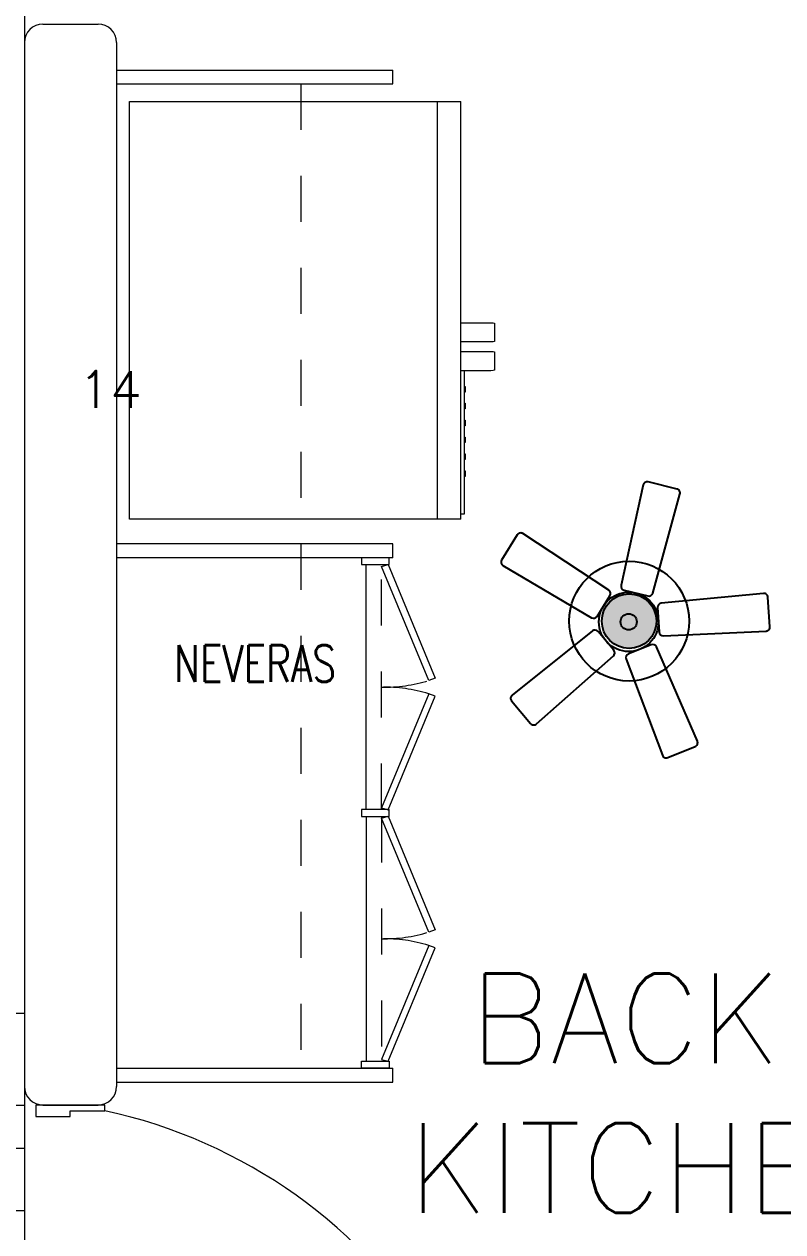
# Model space of a CAD drawing. Header units: metres. Extents: x 14 to 2416, y -346 to 476.
# Drawn here: x 43.951 to 45.6, y -220.816 to -218.19 of the extents above; entities that cross this region are included whole.
import ezdxf

# ---------------------------------------------------------------- set-up
doc = ezdxf.new("R2010")
doc.units = ezdxf.units.M
doc.linetypes.add('0', pattern=[0])
doc.linetypes.add('DASHED', pattern=[0.75, 0.5, -0.25])
doc.layers.get('0').update_dxf_attribs({"linetype": '0', "lineweight": 20})
for name, color, linetype, lineweight in [('01a_Mobiliario', 250, 'Continuous', 0), ('A-ANNO-TEXT', 20, 'Continuous', 13), ('A-DOOR', 35, 'Continuous', 5), ('A-WALL', 250, 'Continuous', 20), ('baños', 251, 'Continuous', 0), ('MOB FIJOS', 251, 'Continuous', 0), ('MOBILIARIOS', 252, 'Continuous', 0), ('piso', 253, 'Continuous', 0), ('PROYECCION', 9, 'DASHED', 0), ('textos', 7, 'Continuous', 0)]:
    doc.layers.add(name, color=color, linetype=linetype, lineweight=lineweight)
doc.layers.add('hatch piso', color=253, linetype='Continuous', lineweight=0, transparency=0.7)
for name, color, linetype in [('MAVA LUM', 1, 'Continuous'), ('MAVA Luminarias', 1, 'Continuous'), ('www.dwgautocad.com', 7, 'Continuous')]:
    doc.layers.add(name, color=color, linetype=linetype)
doc.styles.add('Arch-Dim', font='romans.shx', dxfattribs={"width": 0.75})
doc.styles.add('DIMTEXT', font='dim.shx', dxfattribs={"width": 0.75})
doc.styles.get("Standard").update_dxf_attribs({"font": 'arial.ttf', "height": 0.1875})

# ---------------------------------------------------------------- blocks, each defined once
blk = doc.blocks.new('puerta 1.00')
at = {"layer": 'A-DOOR'}
for p, q in [((-0.15, -0.0125), (-0.9369, -0.3949)), ((-0.1376, -0.038), (-0.15, -0.0125)), ((-0.1376, -0.038), (-0.9245, -0.4204)), ((-0.8946, -0.3743), (-0.8996, -0.3641)), ((-0.8777, -0.3661), (-0.8826, -0.3559)), ((-0.8653, -0.3916), (-0.8603, -0.4018)), ((-0.9369, -0.3949), (-0.9245, -0.4204)), ((-0.8822, -0.3998), (-0.8772, -0.4101))]:
    blk.add_line(p, q, dxfattribs=at)
for points in [[(-0.05, 0), (-0.05, -0.025), (-0.125, -0.025), (-0.125, -0.0125), (-0.2, -0.0125), (-0.2, 0), (-0.05, 0)], [(-0.05, -0.95), (-0.05, -0.925), (-0.125, -0.925), (-0.125, -0.9375), (-0.2, -0.9375), (-0.2, -0.95), (-0.05, -0.95)]]:
    blk.add_lwpolyline(points, dxfattribs=at)
blk.add_arc((0.0366, 0.1602), 1.1229, 211.1336, 257.8343, dxfattribs=at)
for points in [[(-0.8982, -0.3642), (-0.9033, -0.3642), (-0.912, -0.3591), (-0.917, -0.3504), (-0.917, -0.3403), (-0.912, -0.3316), (-0.9033, -0.3265), (-0.8932, -0.3265), (-0.8844, -0.3316), (-0.8794, -0.3403), (-0.8794, -0.3504), (-0.8844, -0.3591), (-0.8932, -0.3642), (-0.8982, -0.3642)], [(-0.8617, -0.4394), (-0.8667, -0.4394), (-0.8754, -0.4344), (-0.8805, -0.4256), (-0.8805, -0.4156), (-0.8754, -0.4068), (-0.8667, -0.4018), (-0.8566, -0.4018), (-0.8479, -0.4068), (-0.8428, -0.4156), (-0.8428, -0.4257), (-0.8479, -0.4344), (-0.8566, -0.4394), (-0.8617, -0.4394)]]:
    blk.add_open_spline(points, degree=2, dxfattribs=at)
blk = doc.blocks.new('PL BASE 1N NASAS 09')
at = {"layer": '01a_Mobiliario', "transparency": 33554684}
for p, q in [((-106.2311, -51.1997), (-105.6306, -51.1997)), ((-105.6306, -51.2297), (-105.6306, -51.1997)), ((-106.2311, -51.2297), (-105.6306, -51.2297)), ((-105.6306, -52.2298), (-106.2307, -52.2298)), ((-105.6306, -52.2598), (-105.6306, -52.2298)), ((-105.6306, -52.2598), (-106.2307, -52.2598)), ((-106.2311, -53.3697), (-105.6306, -53.3697)), ((-105.6306, -53.3997), (-105.6306, -53.3697)), ((-106.2311, -53.3997), (-105.6306, -53.3997))]:
    blk.add_line(p, q, dxfattribs=at)
at = {"layer": 'A-DOOR'}
for p, q in [((-111.7811, -53.2497), (-106.4311, -53.2497)), ((-111.7811, -53.4497), (-106.4311, -53.4497))]:
    blk.add_line(p, q, dxfattribs=at)
at = {"layer": 'A-WALL'}
for p, q in [((-106.3911, -51.0997), (-106.2711, -51.0997)), ((-106.4311, -51.1397), (-106.4311, -53.4097)), ((-106.2311, -51.1397), (-106.2311, -53.4097)), ((-106.3911, -53.4497), (-106.2711, -53.4497))]:
    blk.add_line(p, q, dxfattribs=at)
for centre, start, end in [((-106.3911, -51.1397), 90, 180), ((-106.2711, -51.1397), 0, 90), ((-106.3911, -53.4097), 180, 270), ((-106.2711, -53.4097), 270, 0)]:
    blk.add_arc(centre, 0.04, start, end, dxfattribs=at)
at = {"layer": 'MOB FIJOS'}
for points in [[(-105.6987, -52.2598), (-105.6987, -52.2748), (-105.6387, -52.2748), (-105.6387, -52.2598)], [(-105.655, -52.2791), (-105.6406, -52.2748), (-105.5383, -52.5217), (-105.5524, -52.5267)], [(-105.655, -52.8033), (-105.6406, -52.8076), (-105.5383, -52.5607), (-105.5524, -52.5557)], [(-105.6987, -52.8072), (-105.6987, -52.8222), (-105.6387, -52.8222), (-105.6387, -52.8072)], [(-105.655, -52.8261), (-105.6406, -52.8219), (-105.5383, -53.0688), (-105.5524, -53.0738)], [(-105.655, -53.3504), (-105.6406, -53.3547), (-105.5383, -53.1078), (-105.5524, -53.1028)], [(-105.6987, -53.3697), (-105.6987, -53.3547), (-105.6387, -53.3547), (-105.6387, -53.3697)]]:
    blk.add_lwpolyline(points, close=True, dxfattribs=at)
at = {"layer": 'piso'}
for p, q in [((-106.4311, -50.1097), (-106.4311, -51.1397)), ((-105.6887, -52.8072), (-105.6887, -52.2748)), ((-105.6887, -52.8222), (-105.6887, -53.3547)), ((-106.4311, -53.3797), (-106.4311, -54.4697))]:
    blk.add_line(p, q, dxfattribs=at)
at = {"layer": 'PROYECCION', "color": 252, "linetype": 'DASHED', "ltscale": 0.1}
for p, q in [((-105.8307, -51.2297), (-105.8307, -53.3697)), ((-105.6553, -52.8072), (-105.6553, -52.2748)), ((-105.6553, -52.8222), (-105.6553, -53.3547))]:
    blk.add_line(p, q, dxfattribs=at)
for centre, start, end in [((-105.6486, -52.2172), 268.8121, 287.2569), ((-105.6486, -52.8653), 72.7431, 91.1879), ((-105.6486, -52.7642), 268.8121, 287.2569), ((-105.6486, -53.4123), 72.7431, 91.1879)]:
    blk.add_arc(centre, 0.3241, start, end, dxfattribs=at)
at = {"layer": 'A-DOOR', "rotation": 180}
blk.add_blockref('puerta 1.00', (-106.4565, -54.3997), dxfattribs=at)
at = {"layer": 'baños', "linetype": 'Continuous'}
for tag, p in [('MODELNUMBER', (-121.6562, -54.8273)), ('TRADENAME', (-121.6562, -54.8273)), ('PRODUCT', (-121.6562, -54.8274)), ('MATERIAL', (-121.6562, -54.8274))]:
    blk.add_attdef(tag, p, '', height=0.0000254, rotation=359.9999, dxfattribs=at)
at = {"layer": 'textos'}
for s, insert, char_height, width, attachment_point in [('{\\Fromans|c0;14}', (-106.1764, -51.9341), 0.08, 3.386375, 9), ('{\\Fromans|c0; BACK\\PKITCHEN}', (-105.5977, -53.6839, -0.2245), 0.195, 3.404877, 7)]:
    blk.add_mtext(s, dxfattribs=dict(at, insert=insert, char_height=char_height, width=width, attachment_point=attachment_point))
at = {"layer": 'textos', "insert": (-106.1062, -52.45), "char_height": 0.08, "width": 26.65337, "attachment_point": 1, "style": 'Arch-Dim'}
blk.add_mtext('\\pt0.47299,2.32;NEVERAS', dxfattribs=at)
blk = doc.blocks.new('refrigerador 23 planta')
at = {"layer": 'www.dwgautocad.com', "color": 0, "linetype": 'Continuous', "lineweight": 0}
for p, q in [((8.8232, 1.2223), (8.8232, 1.9423)), ((8.8232, 1.9423), (9.7312, 1.9423)), ((9.7312, 1.9423), (9.7312, 1.2223)), ((9.7312, 1.2736), (8.8232, 1.2736)), ((8.8232, 1.2223), (9.7312, 1.2223)), ((8.8336, 1.2153), (8.8336, 1.2223)), ((9.1458, 1.2153), (8.8336, 1.2153)), ((8.916, 1.2128), (8.916, 1.2153)), ((8.9283, 1.2128), (8.916, 1.2128)), ((8.9283, 1.2153), (8.9283, 1.2128)), ((8.9527, 1.2128), (8.9527, 1.2153)), ((8.9649, 1.2128), (8.9527, 1.2128)), ((8.9649, 1.2153), (8.9649, 1.2128)), ((8.9894, 1.2128), (8.9894, 1.2153)), ((9.0016, 1.2128), (8.9894, 1.2128)), ((9.0016, 1.2153), (9.0016, 1.2128)), ((9.0261, 1.2128), (9.0261, 1.2153)), ((9.0383, 1.2128), (9.0261, 1.2128)), ((9.0383, 1.2153), (9.0383, 1.2128)), ((9.0628, 1.2128), (9.0628, 1.2153)), ((9.075, 1.2128), (9.0628, 1.2128)), ((9.075, 1.2153), (9.075, 1.2128)), ((9.0994, 1.2128), (9.0994, 1.2153)), ((9.1117, 1.2128), (9.0994, 1.2128)), ((9.1117, 1.2153), (9.1117, 1.2128)), ((9.1458, 1.1595), (9.1458, 1.2223)), ((9.1877, 1.2223), (9.1877, 1.201)), ((9.2082, 1.1621), (9.2082, 1.2223)), ((9.2501, 1.2223), (9.2501, 1.1573)), ((9.1877, 1.201), (9.1877, 1.1938)), ((9.1877, 1.1938), (9.1877, 1.1573)), ((9.1458, 1.1573), (9.1458, 1.1595)), ((9.1461, 1.1519), (9.1458, 1.1573)), ((9.1877, 1.1573), (9.1874, 1.1519)), ((9.2082, 1.1595), (9.2082, 1.1621)), ((9.2082, 1.1573), (9.2082, 1.1595)), ((9.2085, 1.1519), (9.2082, 1.1573)), ((9.2501, 1.1573), (9.2498, 1.1519)), ((9.147, 1.1491), (9.1461, 1.1519)), ((9.1865, 1.1491), (9.147, 1.1491)), ((9.1874, 1.1519), (9.1865, 1.1491)), ((9.2094, 1.1491), (9.2085, 1.1519)), ((9.2489, 1.1491), (9.2094, 1.1491)), ((9.2498, 1.1519), (9.2489, 1.1491))]:
    blk.add_line(p, q, dxfattribs=at)
blk = doc.blocks.new('PL MUEBLES 1N NASAS 09')
at = {"layer": 'hatch piso'}
h = blk.add_hatch(dxfattribs=at)
h.set_pattern_fill('AR-BRSTD', color=256, scale=0.002)
h.set_pattern_definition([(0, (-12.57728, 39.359), (0, 0.1354836), []), (90, (-12.57728, 39.359), (-0.2032, 0.1354836), [0.1354836, -0.1354836])])
h.paths.add_polyline_path([(47.8305, 32.959), (47.8305, 34.559), (50.4305, 34.559), (50.4305, 34.759), (55.8305, 34.759), (55.8291, 32.959)])
at = {"layer": 'baños'}
blk.add_blockref('PL BASE 1N NASAS 09', (162.2615, 88.2033), dxfattribs=at)
at = {"layer": 'MOBILIARIOS', "rotation": 90.00000000000001}
blk.add_blockref('refrigerador 23 planta', (58.0012, 27.2043), dxfattribs=at)
blk = doc.blocks.new('A$Cbef68299')
blk.add_blockref('PL MUEBLES 1N NASAS 09', (-30.7659, -32.0535))
blk = doc.blocks.new('A$Cc5be7df0')
at = {"layer": 'A-ANNO-TEXT'}
blk.add_blockref('A$Cbef68299', (4.1493, 17.337), dxfattribs=at)
blk = doc.blocks.new('SUPERFICIAL')
at = {"layer": 'MAVA LUM'}
h = blk.add_hatch(color=256, dxfattribs=at)
h.dxf.hatch_style = 1
edge = h.paths.add_edge_path()
edge.add_arc((0.0008, 0.0016), 0.059, 0, 360)
for radius in [0.1303, 0.0593]:
    blk.add_circle((0.0008, 0.0016, 0), radius, dxfattribs=at)
at = {"ltscale": 1e-05, "style": 'DIMTEXT', "flags": 1}
blk.add_attdef('MULTIPLICADOR', (0.0928, 0.4687), '', height=0.15, dxfattribs=at)
blk = doc.blocks.new('abanico mava')
at = {"layer": 'MAVA Luminarias', "linetype": 'ByBlock', "lineweight": -2, "extrusion": (4.64878e-10, 3.72215e-09, 1), "elevation": 0}
for points in [[(513803.1025, 2035248.6775), (513803.2149, 2035249.0863, 0.421374), (513803.2029, 2035249.107), (513803.0842, 2035249.1365, 0.421374), (513803.0638, 2035249.1239), (513802.972, 2035248.71, 0.407089), (513802.9843, 2035248.6901), (513803.0823, 2035248.6658, 0.407089)], [(513802.9213, 2035248.6897), (513802.5673, 2035248.923, 0.421374), (513802.5439, 2035248.9179), (513802.4792, 2035248.8141, 0.421374), (513802.4849, 2035248.7909), (513802.8502, 2035248.5756, 0.407089), (513802.8729, 2035248.5812), (513802.9263, 2035248.6668, 0.407089)], [(513802.9932, 2035248.4048), (513803.1425, 2035248.008, 0.421374), (513803.1644, 2035247.9984), (513803.2777, 2035248.0443, 0.421374), (513803.2868, 2035248.0665), (513803.1178, 2035248.4553, 0.407089), (513803.0962, 2035248.4641), (513803.0026, 2035248.4262, 0.407089)]]:
    blk.add_lwpolyline(points, format="xyb", close=True, dxfattribs=at)
at = {"layer": 'MAVA Luminarias', "linetype": 'ByBlock', "lineweight": -2, "extrusion": (4.64878e-10, 3.72215e-09, 1)}
for points in [[(513803.1469, 2035248.5015), (513803.5704, 2035248.5208, 0.421374), (513803.5864, 2035248.5387), (513803.5777, 2035248.6607, 0.421374), (513803.5594, 2035248.6762), (513803.1374, 2035248.6356, 0.407089), (513803.1223, 2035248.6177), (513803.1295, 2035248.517, 0.407089)], [(513802.8538, 2035248.5211), (513802.5225, 2035248.2565, 0.421374), (513802.5201, 2035248.2327), (513802.5988, 2035248.1391, 0.421374), (513802.6227, 2035248.1373), (513802.9403, 2035248.4182, 0.407089), (513802.942, 2035248.4415), (513802.877, 2035248.5188, 0.407089)]]:
    blk.add_lwpolyline(points, format="xyb", close=True, dxfattribs=at)
at = {"layer": 'MAVA Luminarias', "linetype": 'ByBlock', "lineweight": -2}
for radius in [0.1227, 0.0335]:
    blk.add_circle((513803.0035, 2035248.5589), radius, dxfattribs=at)

msp = doc.modelspace()

# ---------------------------------------------------------------- block references
at = {"layer": 'A-ANNO-TEXT'}
msp.add_blockref('A$Cc5be7df0', (14.7377, -240.577), dxfattribs=at)
at = {"layer": 'MAVA Luminarias', "xscale": 0.5267524126646371, "yscale": 0.5267524126646371, "zscale": 0.5267524126646371}
msp.add_blockref('abanico mava', (-270601.707, -1072291.5782, 0), dxfattribs=at)
at = {"layer": 'MAVA Luminarias'}
msp.add_blockref('SUPERFICIAL', (45.2648, -219.4894, 0), dxfattribs=at)

doc.saveas('drawing.dxf')
